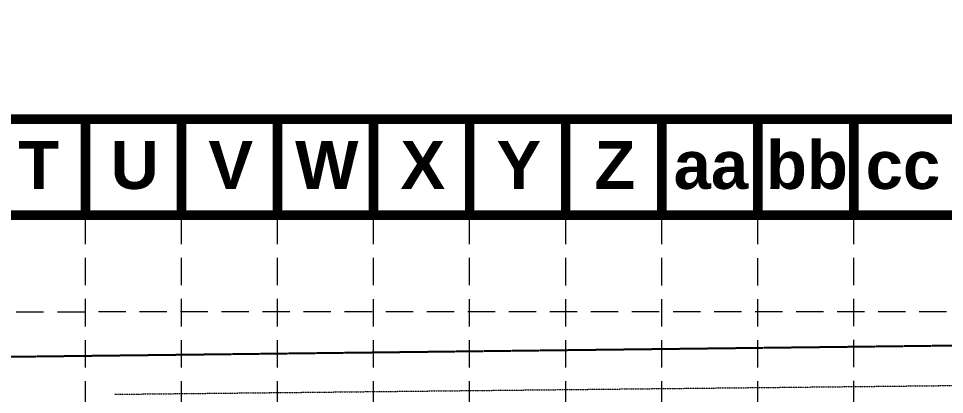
# Model space of a CAD drawing. Header units: inches. Extents: x 2520351 to 2523325, y 7106287 to 7111535.
# Drawn here: x 2521689 to 2522197, y 7109508 to 7109714 of the extents above; entities that cross this region are included whole.
import ezdxf
from ezdxf.enums import TextEntityAlignment as Align

# ---------------------------------------------------------------- set-up
doc = ezdxf.new("R2010")
doc.units = ezdxf.units.IN
doc.header["$MEASUREMENT"] = 0
for name, pattern in [('DASHED', [0.75, 0.5, -0.25]), ('HIDDEN', [0.375, 0.25, -0.125]), ('Xbndy-SC$0$HIDDEN', [0.375, 0.25, -0.125]), ('Xbndy-SC$0$HIDDEN2', [0.1875, 0.125, -0.0625])]:
    doc.linetypes.add(name, pattern=pattern)
for name, color, linetype in [('BASE', 7, 'Continuous'), ('GRID', 254, 'DASHED'), ('Xbndy-SC$0$ESMT-EX2', 7, 'Xbndy-SC$0$HIDDEN'), ('XPAV-sc1$0$p-foc', 11, 'Continuous')]:
    doc.layers.add(name, color=color, linetype=linetype)
doc.layers.add('Xbndy-SC$0$ESMT-EX1', color=252, linetype='Xbndy-SC$0$HIDDEN2', lineweight=0)
doc.styles.get("Standard").update_dxf_attribs({"font": 'ARIALBD.TTF'})

msp = doc.modelspace()

# ---------------------------------------------------------------- linework, layer by layer
at = {"layer": 'BASE', "color": 9}
msp.add_line((2520673.05, 7109606.44), (2522673.45, 7109606.44), dxfattribs=at)
at = {"layer": 'BASE', "const_width": 5.26}
for points in [[(2522726.09, 7106289.98), (2522726.09, 7109659.08), (2520620.41, 7109659.08), (2520620.41, 7106289.98)], [(2522673.45, 7106342.62), (2522673.45, 7109606.44), (2520673.05, 7109606.44), (2520673.05, 7106342.62)]]:
    msp.add_lwpolyline(points, close=True, dxfattribs=at)
for points in [[(2521725.89, 7109659.08), (2521725.89, 7109606.44)], [(2521778.53, 7109659.08), (2521778.53, 7109606.44)], [(2521831.18, 7109659.08), (2521831.18, 7109606.44)], [(2521883.82, 7109659.08), (2521883.82, 7109606.44)], [(2521936.46, 7109659.08), (2521936.46, 7109606.44)], [(2521989.1, 7109659.08), (2521989.1, 7109606.44)], [(2522041.75, 7109659.08), (2522041.75, 7109606.44)], [(2522094.39, 7109659.08), (2522094.39, 7109606.44)], [(2522147.03, 7109659.08), (2522147.03, 7109606.44)]]:
    msp.add_lwpolyline(points, dxfattribs=at)
at = {"layer": 'GRID', "color": 252, "linetype": 'HIDDEN', "lineweight": 0, "ltscale": 60}
for p, q in [((2521725.89, 7106553.04), (2521725.89, 7109606.44)), ((2521778.53, 7106553.03), (2521778.53, 7109606.44)), ((2521831.18, 7106553.02), (2521831.18, 7109606.44)), ((2521883.82, 7106553.01), (2521883.82, 7109606.44)), ((2521936.46, 7106553.01), (2521936.46, 7109606.44)), ((2521989.1, 7106553), (2521989.1, 7109606.44)), ((2522041.75, 7106552.99), (2522041.75, 7109606.44)), ((2522094.39, 7106552.98), (2522094.39, 7109606.44)), ((2522147.28, 7106553.1), (2522147.03, 7109606.44)), ((2520675.44, 7109553.44), (2522672.59, 7109553.7))]:
    msp.add_line(p, q, dxfattribs=at)
at = {"layer": 'Xbndy-SC$0$ESMT-EX1', "color": 0}
msp.add_line((2521741.95, 7109508.31), (2522492.27, 7109516.16), dxfattribs=at)
at = {"layer": 'Xbndy-SC$0$ESMT-EX2', "color": 0, "linetype": 'Xbndy-SC$0$HIDDEN'}
msp.add_line((2522525.84, 7109538.77), (2521146.78, 7109522.35), dxfattribs=at)
at = {"layer": 'XPAV-sc1$0$p-foc', "color": 7}
msp.add_arc((2521837.71, 7110047.84), 1487, 271.16849, 271.16849, dxfattribs=at)

# ---------------------------------------------------------------- texts
at = {"layer": 'BASE'}
for s, height, p in [('T', 26.32, (2521700.21, 7109633.98)), ('U', 26.32, (2521752.85, 7109633.98)), ('V', 26.32, (2521805.49, 7109633.98)), ('W', 26.32, (2521858.14, 7109633.98)), ('X', 26.32, (2521910.78, 7109633.98)), ('Y', 26.32, (2521963.42, 7109633.98)), ('Z', 26.32, (2522016.06, 7109633.98)), ('bb', 26.321, (2522121.35, 7109633.98)), ('aa', 26.321, (2522068.7, 7109633.98)), ('cc', 26.321, (2522173.99, 7109633.98))]:
    msp.add_text(s, height=height, dxfattribs=at).set_placement(p, align=Align.MIDDLE_CENTER)

doc.saveas('drawing.dxf')
